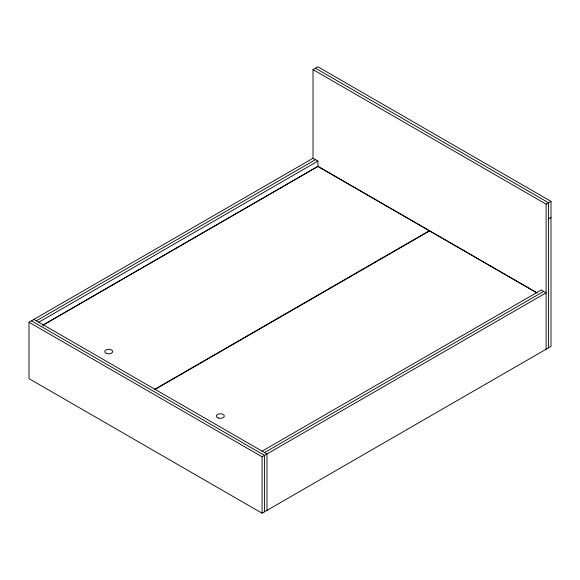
<?xml version="1.0" encoding="UTF-8"?>
<svg xmlns="http://www.w3.org/2000/svg" width="580" height="580" viewBox="0 0 580 580"><rect width="100%" height="100%" fill="white"/><g stroke="black" fill="none" stroke-linecap="round" stroke-linejoin="round"><path stroke-width="0.87" d="M313.026 158.804L313.026 69.607L317.912 66.787L551 201.362L551 346.405L262.087 513.213L29 378.638L29 322.233L313.026 158.253L317.912 161.073L317.912 166.446L429.294 230.775L154.345 389.513M36.33 320.82L315.469 159.66M38.773 322.233L317.912 161.073M42.688 325.206L317.912 166.308L536.529 292.523M42.963 325.206L317.912 166.467M154.621 389.673L429.57 230.934L537.029 292.973M313.026 69.607L546.113 204.182L551 201.362M548.557 218.885L551 217.478M262.087 451.16L541.227 290L546.113 292.82L262.087 456.801L29 322.233M264.531 452.574L543.67 291.414M315.469 68.201L548.557 202.768L548.557 347.819M33.886 319.413L266.974 453.98L266.974 510.393M31.443 320.82L264.531 455.394L264.531 511.799M546.113 204.182L546.113 349.225M262.087 456.801L262.087 513.213M218.377 418.006A3.951 2.276 0 0 0 224.3 416.027A3.951 2.276 0 0 0 218.377 414.055A3.951 2.276 0 0 0 218.377 418.006M106.72 353.539A3.951 2.276 0 0 0 112.643 351.567A3.951 2.276 0 0 0 106.72 349.588A3.951 2.276 0 0 0 106.72 353.539"/></g></svg>
